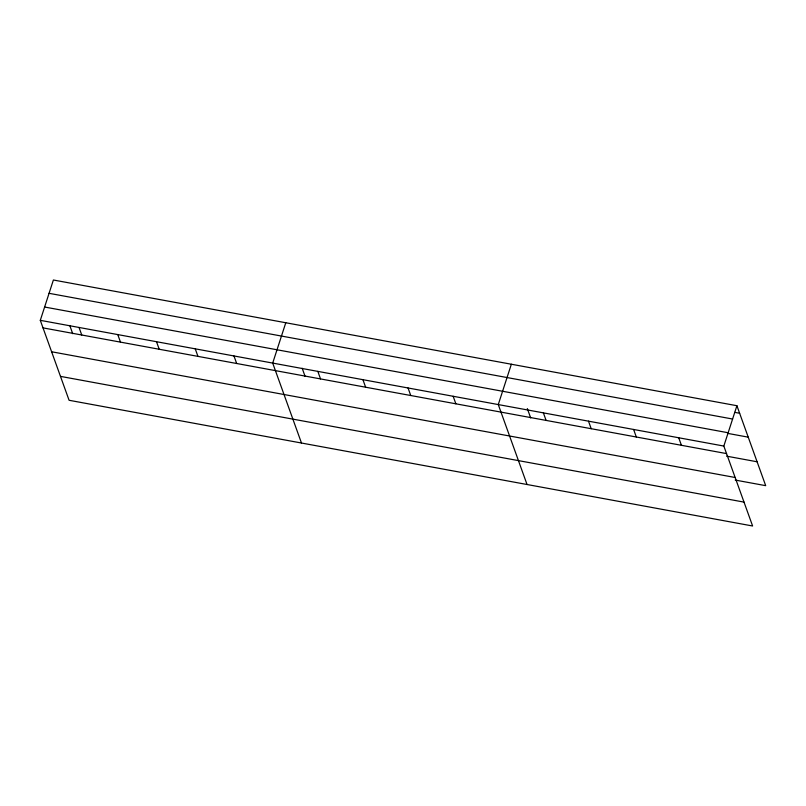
<?xml version="1.0" encoding="UTF-8"?>
<svg xmlns="http://www.w3.org/2000/svg" width="806" height="806" viewBox="0 0 806 806"><rect width="100%" height="100%" fill="white"/><g stroke="black" fill="none" stroke-linecap="round" stroke-linejoin="round"><path stroke-width="1.21" d="M736.916 405.72L723.828 446.061L752.613 525.996L69.084 400.28L40.3 320.335L53.387 280.004L736.916 405.72L765.7 485.665L735.223 480.064M285.787 322.743L272.7 363.083L301.484 443.018M511.357 364.231L498.269 404.572L527.043 484.507M734.76 412.37L739.636 413.266M49.065 293.313L732.604 419.029M44.622 307.026L728.15 432.751M727.506 433.346L748.24 437.164M40.3 320.335L723.828 446.061M43.02 327.881L726.549 453.597M726.619 456.166L757.096 461.778M51.614 351.769L735.143 477.495M60.48 376.382L744.009 502.108M678.712 437.759L681.433 445.305M633.607 429.457L636.317 437.003M588.491 421.165L591.211 428.711M543.375 412.863L546.095 420.41M527.315 408.561L530.691 417.941M453.153 396.27L455.864 403.816M408.038 387.968L410.758 395.514M362.922 379.676L365.642 387.223M317.816 371.375L320.526 378.921M302.169 368.251L305.121 376.452M233.962 355.95L236.682 363.496M195.233 348.827L197.954 356.373M156.495 341.704L159.215 349.25M117.767 334.581L120.487 342.127M79.028 327.458L81.749 335.004M69.769 325.503L72.721 333.704"/></g></svg>
